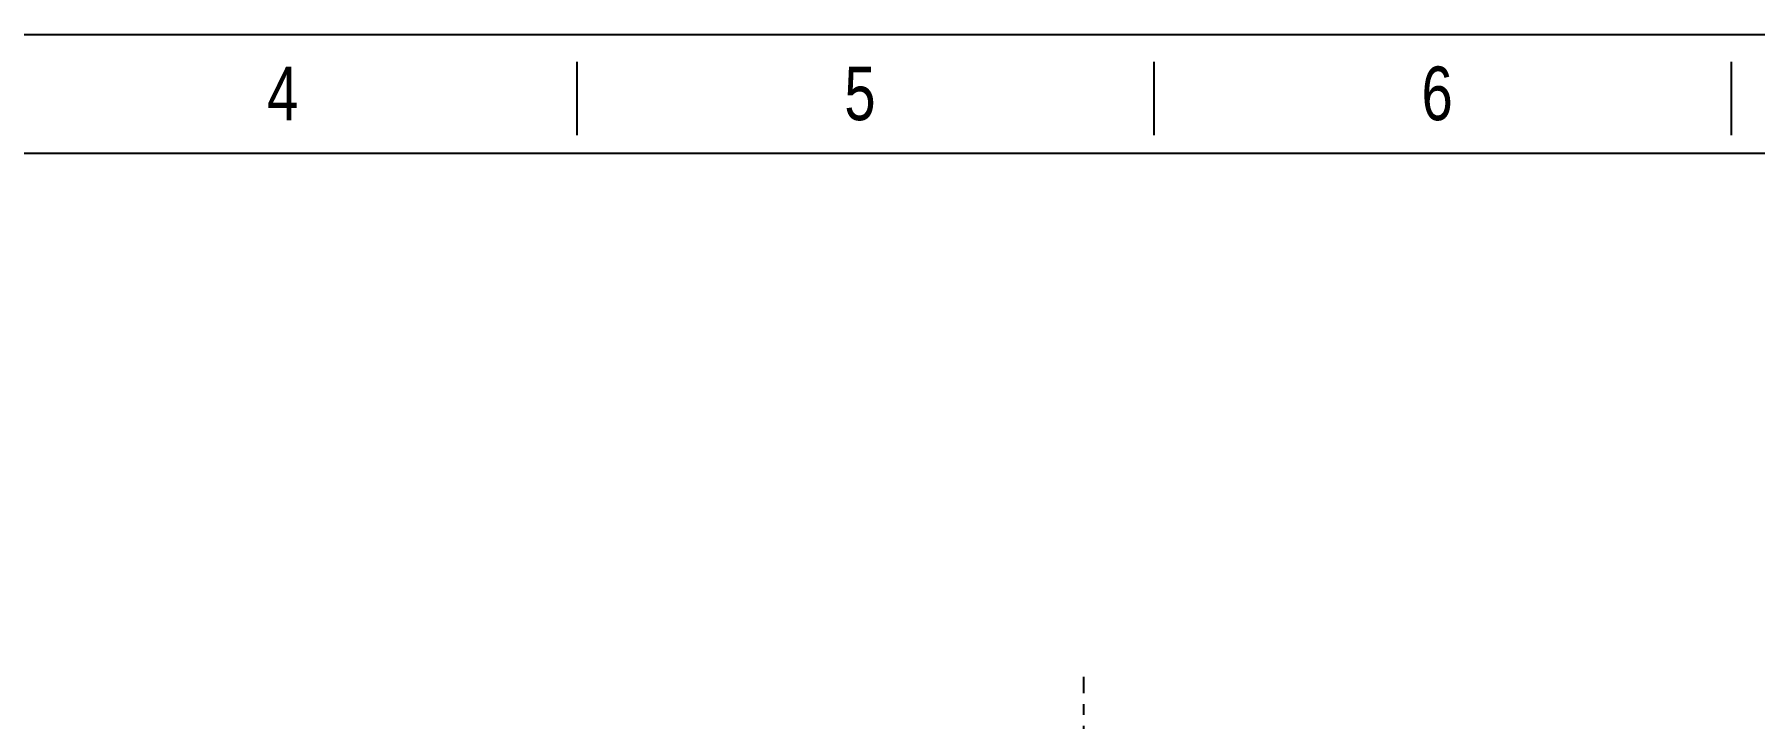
# Model space of a CAD drawing. Header units: millimetres. Extents: x -3132 to 28633, y 682 to 5849.
# Drawn here: x 10025 to 11029, y 3063 to 3462 of the extents above; entities that cross this region are included whole.
import ezdxf

# ---------------------------------------------------------------- set-up
doc = ezdxf.new("R2010")
doc.units = ezdxf.units.MM
doc.linetypes.add('CENTER', pattern=[50.8, 31.75, -6.35, 6.35, -6.35])
doc.layers.add('标准', color=3, linetype='Continuous')
doc.styles.add('CKSTANDARD', font='arial.ttf')
doc.styles.add('Roamns', font='romans.shx')

# ---------------------------------------------------------------- blocks, each defined once
blk = doc.blocks.new('standard template')
for p, q in [((12589.2, 30728.2), (12589.2, 30325.4)), ((15760.9, 30728.2), (15760.9, 30325.4)), ((18932.5, 30728.2), (18932.5, 30325.4))]:
    blk.add_line(p, q)
blk.add_lwpolyline([(37962.6, 4700.3), (-97.5, 4700.3), (-97.5, 30879.2), (37962.6, 30879.2)], close=True)
at = {"color": 7}
blk.add_lwpolyline([(456.3, 6673.6), (456.3, 5963.9), (456.3, 5254.1), (456.3, 30225.9), (37408.8, 30225.9), (37408.8, 5254.1)], dxfattribs=at)
at = {"style": 'CKSTANDARD', "width": 0.75}
for s, p in [('4', (10888, 30407.9)), ('5', (14059.7, 30407.9)), ('6', (17231.3, 30407.9))]:
    blk.add_text(s, height=294.8, dxfattribs=at).set_placement(p)
at = {"style": 'Roamns'}
for tag, p in [('PAGE_NAME', (27466, 7593.7)), ('PROJECT_NAME', (27466, 6883.9)), ('DRAWN_NAME', (27466, 6174.1)), ('VERSION', (34241, 6174.1)), ('SELECT_DATA', (27466, 5464.4)), ('PAGE_NUMBER', (34241, 5464.4))]:
    blk.add_attdef(tag, p, '', height=284.5, dxfattribs=at)

msp = doc.modelspace()

# ---------------------------------------------------------------- linework, layer by layer
at = {"layer": '标准', "color": 1, "linetype": 'CENTER'}
msp.add_line((10637.746, 2519.099), (10637.746, 3087.543), dxfattribs=at)

# ---------------------------------------------------------------- block references
at = {"lineweight": -3, "transparency": 33554595, "xscale": 0.1062003192476745, "yscale": 0.1062003192476745, "zscale": 0.1062003192476745}
msp.add_blockref('standard template', (9004.744, 182.912), dxfattribs=at)

doc.saveas('drawing.dxf')
